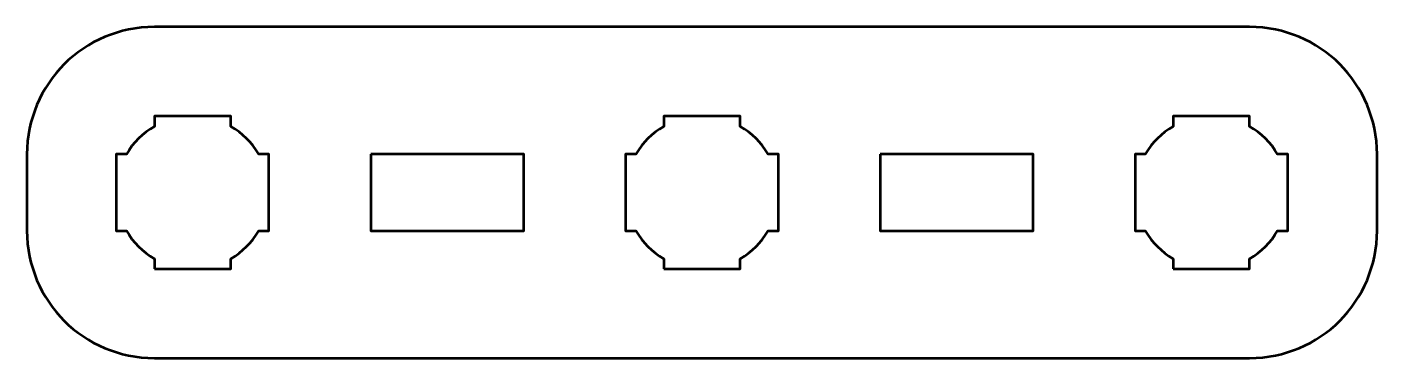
# Model space of a CAD drawing. Header units: centimetres. Extents: x -13.15 to -7.85, y -15.5 to -14.2.
import ezdxf

# ---------------------------------------------------------------- set-up
doc = ezdxf.new("R2010")
doc.units = ezdxf.units.CM
doc.header["$MEASUREMENT"] = 0
doc.layers.add('Layer 1', color=7, linetype='Continuous')

msp = doc.modelspace()

# ---------------------------------------------------------------- linework, layer by layer
at = {"layer": 'Layer 1', "lineweight": 53}
for points, knots in [([(-12.64994, -14.19999), (-12.64994, -14.19999), (-8.35007, -14.19999), (-8.35007, -14.19999), (-8.35007, -14.19999), (-8.07293, -14.19999), (-7.84997, -14.42308), (-7.84997, -14.70008), (-7.84997, -14.70008), (-7.84997, -14.70008), (-7.84997, -15.00009), (-7.84997, -15.00009), (-7.84997, -15.00009), (-7.84997, -15.27705), (-8.07293, -15.50001), (-8.35007, -15.50001), (-8.35007, -15.50001), (-8.35007, -15.50001), (-12.64994, -15.50001), (-12.64994, -15.50001), (-12.64994, -15.50001), (-12.92694, -15.50001), (-13.15003, -15.27705), (-13.15003, -15.00009), (-13.15003, -15.00009), (-13.15003, -15.00009), (-13.15003, -14.70008), (-13.15003, -14.70008), (-13.15003, -14.70008), (-13.15003, -14.42308), (-12.92694, -14.19999), (-12.64994, -14.19999)], [0, 0, 0, 0, 0.125, 0.125, 0.125, 0.125, 0.25, 0.25, 0.25, 0.25, 0.375, 0.375, 0.375, 0.375, 0.5, 0.5, 0.5, 0.5, 0.625, 0.625, 0.625, 0.625, 0.75, 0.75, 0.75, 0.75, 0.875, 0.875, 0.875, 0.875, 1, 1, 1, 1]), ([(-12.64994, -15.15002), (-12.64994, -15.15002), (-12.64994, -15.10991), (-12.64994, -15.10991), (-12.64994, -15.10991), (-12.69555, -15.08359), (-12.73347, -15.04556), (-12.75979, -15.00009), (-12.75979, -15.00009), (-12.75979, -15.00009), (-12.80001, -15.00009), (-12.80001, -15.00009), (-12.80001, -15.00009), (-12.80001, -15.00009), (-12.80001, -14.85001), (-12.80001, -14.85001), (-12.80001, -14.85001), (-12.80001, -14.85001), (-12.80001, -14.70008), (-12.80001, -14.70008), (-12.80001, -14.70008), (-12.80001, -14.70008), (-12.75979, -14.70008), (-12.75979, -14.70008), (-12.75979, -14.70008), (-12.73347, -14.65447), (-12.69555, -14.61655), (-12.64994, -14.59023), (-12.64994, -14.59023), (-12.64994, -14.59023), (-12.64994, -14.55001), (-12.64994, -14.55001), (-12.64994, -14.55001), (-12.64994, -14.55001), (-12.50001, -14.55001), (-12.50001, -14.55001), (-12.50001, -14.55001), (-12.50001, -14.55001), (-12.34993, -14.55001), (-12.34993, -14.55001), (-12.34993, -14.55001), (-12.34993, -14.55001), (-12.34993, -14.59023), (-12.34993, -14.59023), (-12.34993, -14.59023), (-12.30446, -14.61655), (-12.26643, -14.65447), (-12.24011, -14.70008), (-12.24011, -14.70008), (-12.24011, -14.70008), (-12.2, -14.70008), (-12.2, -14.70008), (-12.2, -14.70008), (-12.2, -14.70008), (-12.2, -14.85001), (-12.2, -14.85001), (-12.2, -14.85001), (-12.2, -14.85001), (-12.2, -15.00009), (-12.2, -15.00009), (-12.2, -15.00009), (-12.2, -15.00009), (-12.24011, -15.00009), (-12.24011, -15.00009), (-12.24011, -15.00009), (-12.26643, -15.04556), (-12.30446, -15.08359), (-12.34993, -15.10991), (-12.34993, -15.10991), (-12.34993, -15.10991), (-12.34993, -15.15002), (-12.34993, -15.15002), (-12.34993, -15.15002), (-12.34993, -15.15002), (-12.50001, -15.15002), (-12.50001, -15.15002), (-12.50001, -15.15002), (-12.50001, -15.15002), (-12.64994, -15.15002), (-12.64994, -15.15002)], [0, 0, 0, 0, 0.05, 0.05, 0.05, 0.05, 0.1, 0.1, 0.1, 0.1, 0.15, 0.15, 0.15, 0.15, 0.2, 0.2, 0.2, 0.2, 0.25, 0.25, 0.25, 0.25, 0.3, 0.3, 0.3, 0.3, 0.35, 0.35, 0.35, 0.35, 0.4, 0.4, 0.4, 0.4, 0.45, 0.45, 0.45, 0.45, 0.5, 0.5, 0.5, 0.5, 0.55, 0.55, 0.55, 0.55, 0.6, 0.6, 0.6, 0.6, 0.65, 0.65, 0.65, 0.65, 0.7, 0.7, 0.7, 0.7, 0.75, 0.75, 0.75, 0.75, 0.8, 0.8, 0.8, 0.8, 0.85, 0.85, 0.85, 0.85, 0.9, 0.9, 0.9, 0.9, 0.95, 0.95, 0.95, 0.95, 1, 1, 1, 1]), ([(-10.65, -15.15002), (-10.65, -15.15002), (-10.65, -15.10991), (-10.65, -15.10991), (-10.65, -15.10991), (-10.69548, -15.08359), (-10.73351, -15.04556), (-10.75982, -15.00009), (-10.75982, -15.00009), (-10.75982, -15.00009), (-10.79993, -15.00009), (-10.79993, -15.00009), (-10.79993, -15.00009), (-10.79993, -15.00009), (-10.79993, -14.85001), (-10.79993, -14.85001), (-10.79993, -14.85001), (-10.79993, -14.85001), (-10.79993, -14.70008), (-10.79993, -14.70008), (-10.79993, -14.70008), (-10.79993, -14.70008), (-10.75982, -14.70008), (-10.75982, -14.70008), (-10.75982, -14.70008), (-10.73351, -14.65447), (-10.69548, -14.61655), (-10.65, -14.59023), (-10.65, -14.59023), (-10.65, -14.59023), (-10.65, -14.55001), (-10.65, -14.55001), (-10.65, -14.55001), (-10.65, -14.55001), (-10.49993, -14.55001), (-10.49993, -14.55001), (-10.49993, -14.55001), (-10.49993, -14.55001), (-10.35, -14.55001), (-10.35, -14.55001), (-10.35, -14.55001), (-10.35, -14.55001), (-10.35, -14.59023), (-10.35, -14.59023), (-10.35, -14.59023), (-10.30453, -14.61655), (-10.2665, -14.65447), (-10.24018, -14.70008), (-10.24018, -14.70008), (-10.24018, -14.70008), (-10.19993, -14.70008), (-10.19993, -14.70008), (-10.19993, -14.70008), (-10.19993, -14.70008), (-10.19993, -14.85001), (-10.19993, -14.85001), (-10.19993, -14.85001), (-10.19993, -14.85001), (-10.19993, -15.00009), (-10.19993, -15.00009), (-10.19993, -15.00009), (-10.19993, -15.00009), (-10.24018, -15.00009), (-10.24018, -15.00009), (-10.24018, -15.00009), (-10.2665, -15.04556), (-10.30453, -15.08359), (-10.35, -15.10991), (-10.35, -15.10991), (-10.35, -15.10991), (-10.35, -15.15002), (-10.35, -15.15002), (-10.35, -15.15002), (-10.35, -15.15002), (-10.49993, -15.15002), (-10.49993, -15.15002), (-10.49993, -15.15002), (-10.49993, -15.15002), (-10.65, -15.15002), (-10.65, -15.15002)], [0, 0, 0, 0, 0.05, 0.05, 0.05, 0.05, 0.1, 0.1, 0.1, 0.1, 0.15, 0.15, 0.15, 0.15, 0.2, 0.2, 0.2, 0.2, 0.25, 0.25, 0.25, 0.25, 0.3, 0.3, 0.3, 0.3, 0.35, 0.35, 0.35, 0.35, 0.4, 0.4, 0.4, 0.4, 0.45, 0.45, 0.45, 0.45, 0.5, 0.5, 0.5, 0.5, 0.55, 0.55, 0.55, 0.55, 0.6, 0.6, 0.6, 0.6, 0.65, 0.65, 0.65, 0.65, 0.7, 0.7, 0.7, 0.7, 0.75, 0.75, 0.75, 0.75, 0.8, 0.8, 0.8, 0.8, 0.85, 0.85, 0.85, 0.85, 0.9, 0.9, 0.9, 0.9, 0.95, 0.95, 0.95, 0.95, 1, 1, 1, 1]), ([(-8.65007, -15.15002), (-8.65007, -15.15002), (-8.65007, -15.10991), (-8.65007, -15.10991), (-8.65007, -15.10991), (-8.69554, -15.08359), (-8.73343, -15.04556), (-8.75989, -15.00009), (-8.75989, -15.00009), (-8.75989, -15.00009), (-8.8, -15.00009), (-8.8, -15.00009), (-8.8, -15.00009), (-8.8, -15.00009), (-8.8, -14.85001), (-8.8, -14.85001), (-8.8, -14.85001), (-8.8, -14.85001), (-8.8, -14.70008), (-8.8, -14.70008), (-8.8, -14.70008), (-8.8, -14.70008), (-8.75989, -14.70008), (-8.75989, -14.70008), (-8.75989, -14.70008), (-8.73343, -14.65447), (-8.69554, -14.61655), (-8.65007, -14.59023), (-8.65007, -14.59023), (-8.65007, -14.59023), (-8.65007, -14.55001), (-8.65007, -14.55001), (-8.65007, -14.55001), (-8.65007, -14.55001), (-8.5, -14.55001), (-8.5, -14.55001), (-8.5, -14.55001), (-8.5, -14.55001), (-8.35007, -14.55001), (-8.35007, -14.55001), (-8.35007, -14.55001), (-8.35007, -14.55001), (-8.35007, -14.59023), (-8.35007, -14.59023), (-8.35007, -14.59023), (-8.30445, -14.61655), (-8.26653, -14.65447), (-8.24021, -14.70008), (-8.24021, -14.70008), (-8.24021, -14.70008), (-8.2, -14.70008), (-8.2, -14.70008), (-8.2, -14.70008), (-8.2, -14.70008), (-8.2, -14.85001), (-8.2, -14.85001), (-8.2, -14.85001), (-8.2, -14.85001), (-8.2, -15.00009), (-8.2, -15.00009), (-8.2, -15.00009), (-8.2, -15.00009), (-8.24021, -15.00009), (-8.24021, -15.00009), (-8.24021, -15.00009), (-8.26653, -15.04556), (-8.30445, -15.08359), (-8.35007, -15.10991), (-8.35007, -15.10991), (-8.35007, -15.10991), (-8.35007, -15.15002), (-8.35007, -15.15002), (-8.35007, -15.15002), (-8.35007, -15.15002), (-8.5, -15.15002), (-8.5, -15.15002), (-8.5, -15.15002), (-8.5, -15.15002), (-8.65007, -15.15002), (-8.65007, -15.15002)], [0, 0, 0, 0, 0.05, 0.05, 0.05, 0.05, 0.1, 0.1, 0.1, 0.1, 0.15, 0.15, 0.15, 0.15, 0.2, 0.2, 0.2, 0.2, 0.25, 0.25, 0.25, 0.25, 0.3, 0.3, 0.3, 0.3, 0.35, 0.35, 0.35, 0.35, 0.4, 0.4, 0.4, 0.4, 0.45, 0.45, 0.45, 0.45, 0.5, 0.5, 0.5, 0.5, 0.55, 0.55, 0.55, 0.55, 0.6, 0.6, 0.6, 0.6, 0.65, 0.65, 0.65, 0.65, 0.7, 0.7, 0.7, 0.7, 0.75, 0.75, 0.75, 0.75, 0.8, 0.8, 0.8, 0.8, 0.85, 0.85, 0.85, 0.85, 0.9, 0.9, 0.9, 0.9, 0.95, 0.95, 0.95, 0.95, 1, 1, 1, 1]), ([(-11.79999, -14.70008), (-11.79999, -14.70008), (-11.19998, -14.70008), (-11.19998, -14.70008), (-11.19998, -14.70008), (-11.19998, -14.70008), (-11.19998, -15.00009), (-11.19998, -15.00009), (-11.19998, -15.00009), (-11.19998, -15.00009), (-11.79999, -15.00009), (-11.79999, -15.00009), (-11.79999, -15.00009), (-11.79999, -15.00009), (-11.79999, -14.70008), (-11.79999, -14.70008)], [0, 0, 0, 0, 0.25, 0.25, 0.25, 0.25, 0.5, 0.5, 0.5, 0.5, 0.75, 0.75, 0.75, 0.75, 1, 1, 1, 1]), ([(-9.80002, -14.70008), (-9.80002, -14.70008), (-9.20002, -14.70008), (-9.20002, -14.70008), (-9.20002, -14.70008), (-9.20002, -14.70008), (-9.20002, -15.00009), (-9.20002, -15.00009), (-9.20002, -15.00009), (-9.20002, -15.00009), (-9.80002, -15.00009), (-9.80002, -15.00009), (-9.80002, -15.00009), (-9.80002, -15.00009), (-9.80002, -14.70008), (-9.80002, -14.70008)], [0, 0, 0, 0, 0.25, 0.25, 0.25, 0.25, 0.5, 0.5, 0.5, 0.5, 0.75, 0.75, 0.75, 0.75, 1, 1, 1, 1])]:
    msp.add_open_spline(points, degree=3, knots=knots, dxfattribs=at)

doc.saveas('drawing.dxf')
